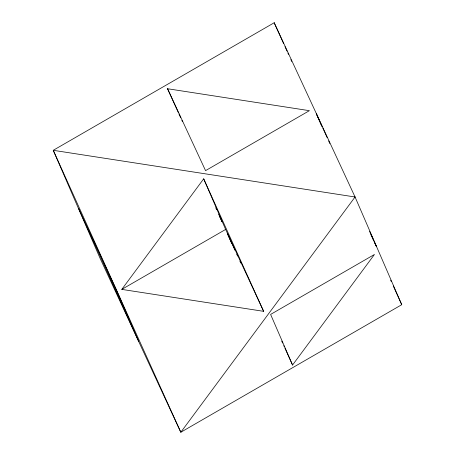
<?xml version="1.0" encoding="UTF-8"?>
<svg xmlns="http://www.w3.org/2000/svg" width="455" height="455" viewBox="0 0 455 455"><rect width="100%" height="100%" fill="white"/><g stroke="black" fill="none" stroke-linecap="round" stroke-linejoin="round"><path stroke-width="0.68" d="M121.792 289.391L203.686 178.821L263.638 311.334L121.792 289.391L225.635 229.439L203.686 178.821M292.554 365.041L374.448 254.47L270.611 314.422L292.554 365.041L284.949 348.234M274.189 22.75L53.252 150.304L99.941 258.008L180.811 432.25L401.748 304.696L355.059 196.992L274.189 22.75L283.533 43.407M167.548 88.736L309.394 110.679L205.558 170.631L167.548 88.736L178.371 112.652M370.927 234.678L372.127 237.254M372.725 238.545L373.623 240.479M374.22 241.77L376.319 246.28L372.81 238.528M219.407 216.023L222.097 221.824L218.65 214.191M225.635 229.439L263.638 311.334M322.214 126.695L316.367 113.767L319.461 120.905M322.8 127.991L327.185 137.683M328.647 140.919L329.818 143.501M369.591 231.413L372.224 237.231M284.995 46.637L287.042 51.153M287.918 53.093L288.498 54.384M290.836 59.548L291.712 61.482M390.646 280.161L391.232 281.452M393.274 285.973L401.748 304.696M178.951 113.949L180.709 117.828M181.881 120.41L182.461 121.707M281.736 341.125L282.612 343.064M283.778 345.652L284.364 346.943M215.767 207.816L216.631 209.732M234.996 250.313L227.5 233.751L230.241 240.075M236.725 254.135L237.59 256.046M239.893 261.142L240.758 263.053M320.024 122.207L321.713 126.098M230.793 241.343L231.612 243.237M355.059 196.992L180.811 432.25L53.252 150.304L355.059 196.992M116.69 290.614L78.681 208.72L138.633 341.233L116.69 290.614"/></g></svg>
